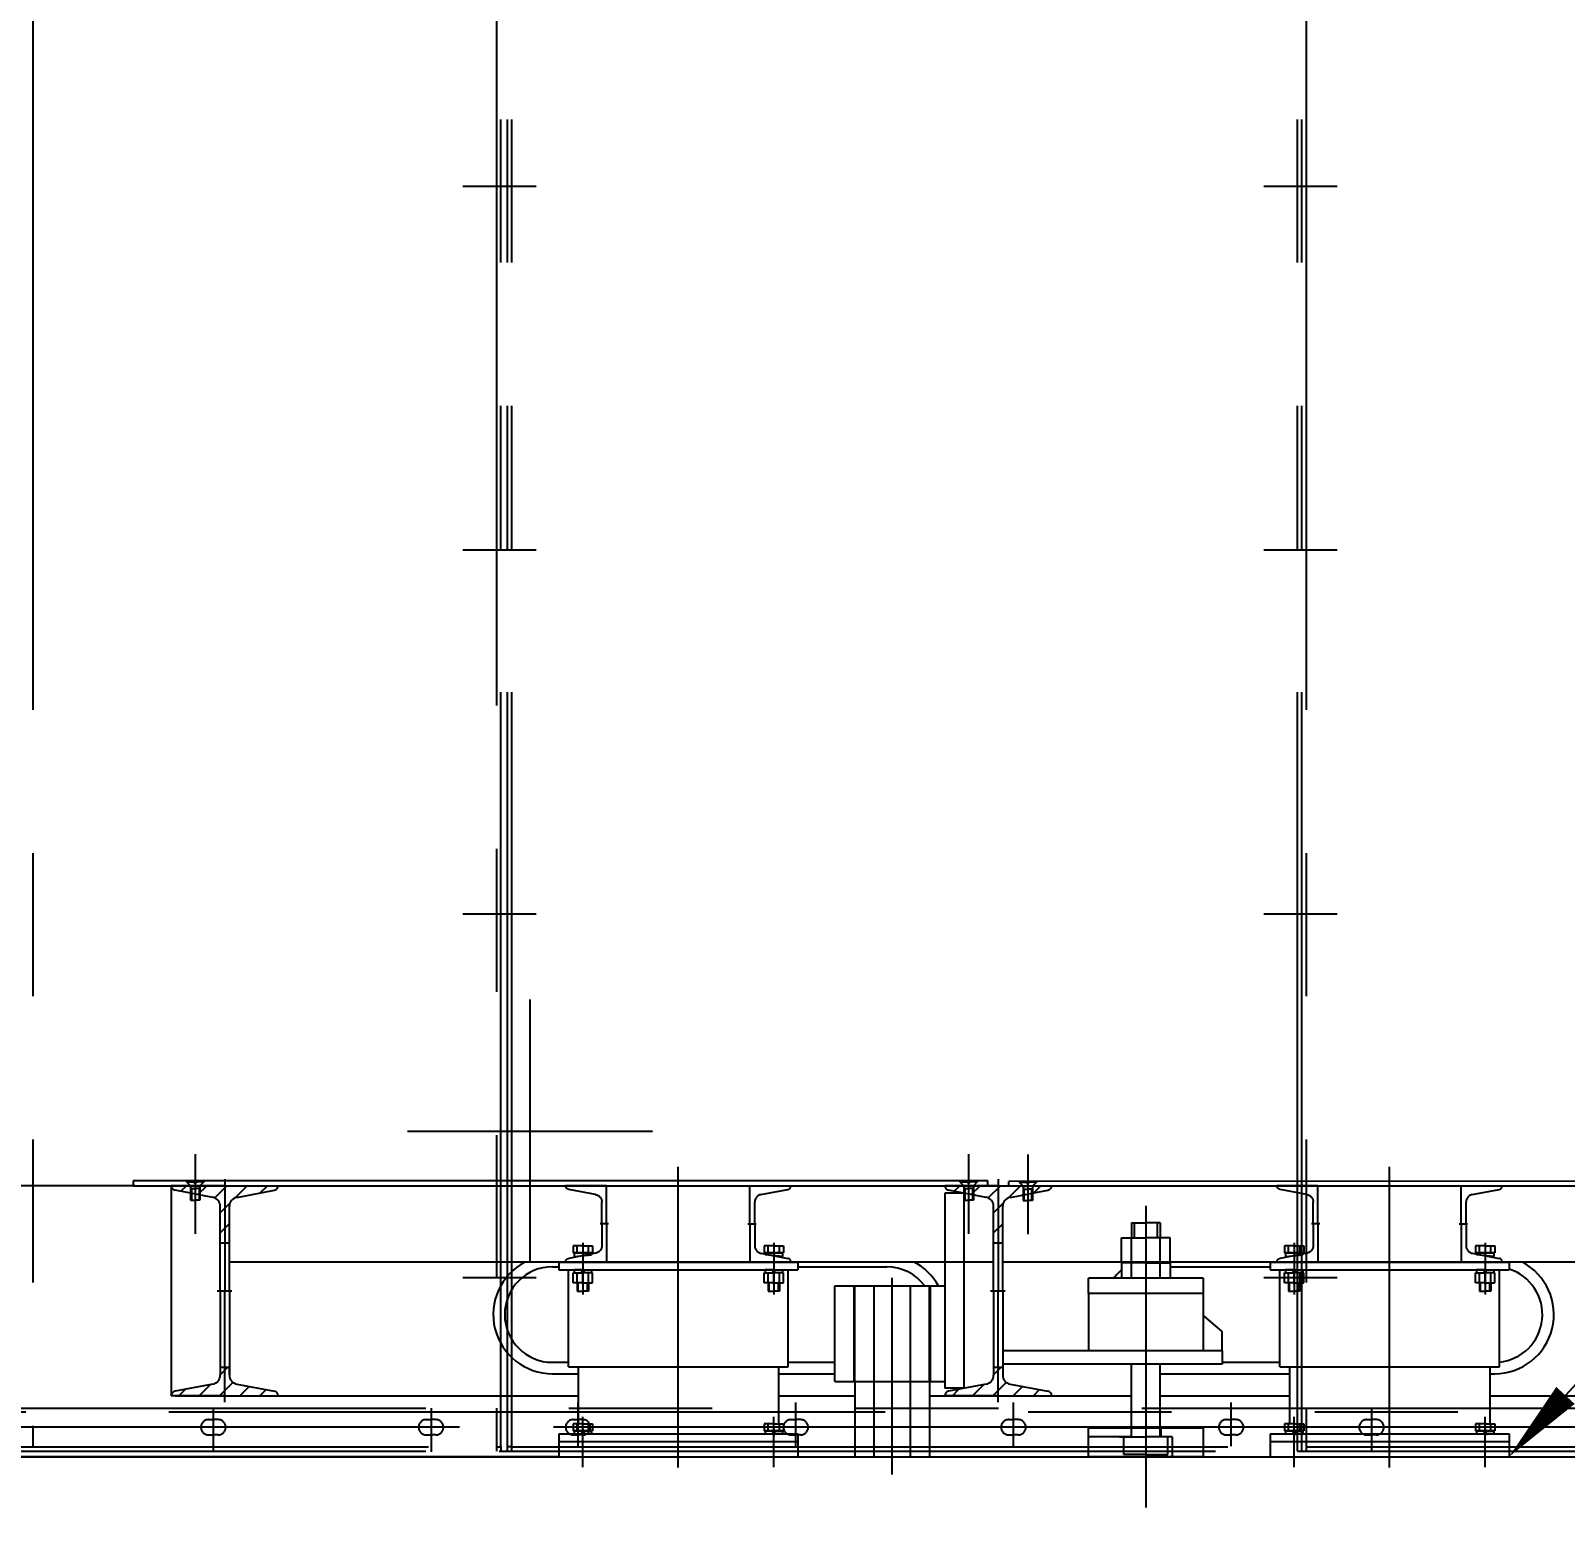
# Model space of a CAD drawing. Header units: millimetres. Extents: x 0 to 25200, y -693 to 17820.
# Drawn here: x 7102 to 8709, y 9437 to 10991 of the extents above; entities that cross this region are included whole.
import ezdxf
from ezdxf.enums import TextEntityAlignment as Align

# ---------------------------------------------------------------- set-up
doc = ezdxf.new("R2010")
doc.units = ezdxf.units.MM
doc.header["$LTSCALE"] = 600
for name, pattern in [('F', [0.75, 0.5, -0.25]), ('G', [2, 1.25, -0.25, 0.25, -0.25]), ('K', [2.5, 1.25, -0.25, 0.25, -0.25, 0.25, -0.25])]:
    doc.linetypes.add(name, pattern=pattern)
for name, color, linetype in [('01', 7, 'Continuous'), ('02', 1, 'Continuous'), ('04', 2, 'F'), ('05', 4, 'G'), ('07', 6, 'K'), ('08', 1, 'Continuous'), ('13', 3, 'Continuous')]:
    doc.layers.add(name, color=color, linetype=linetype)
doc.styles.get("Standard").update_dxf_attribs({"font": 'isocp', "width": 0.707, "bigfont": 'intecad.shx'})
doc.dimstyles.new('INTE', dxfattribs={"dimscale": 60, "dimtxt": 3.5, "dimasz": 3, "dimexe": 3, "dimexo": 0, "dimgap": 1, "dimtad": 1, "dimdsep": 46, "dimtxsty": 'Standard', "dimcen": 0, "dimclrd": 1, "dimclre": 1, "dimclrt": 3, "dimadec": 0, "dimazin": 0, "dimtfac": 1, "dimtmove": 0, "dimatfit": 0, "dimfxl": 1, "dimarcsym": 0})

# ---------------------------------------------------------------- blocks, each defined once
blk = doc.blocks.new('HS223')
at = {"layer": '07', "color": 6, "linetype": 'K'}
for p, q in [((37300.2, 36395), (37300.2, 33373)), ((37785.7, 36399.5), (37785.7, 33413.5)), ((37790.2, 33413.5), (37790.2, 36395)), ((37797.2, 33413.5), (37797.2, 36395)), ((37801.7, 33413.5), (37801.7, 36395)), ((38624.7, 33413.5), (38624.7, 36395)), ((38629.2, 33413.5), (38629.2, 36395)), ((38633.7, 36395), (38633.7, 33413.5)), ((37750.4, 34693.5), (37827.2, 34693.5)), ((38589.4, 34693.5), (38666.2, 34693.5)), ((37750.4, 34312.5), (37827.2, 34312.5)), ((38589.4, 34312.5), (38666.2, 34312.5)), ((37750.4, 33931.5), (37827.2, 33931.5)), ((38589.4, 33931.5), (38666.2, 33931.5)), ((37750.4, 33550.5), (37827.2, 33550.5)), ((38589.4, 33550.5), (38666.2, 33550.5)), ((37871.2, 33373.7), (37871.2, 33419.3)), ((38099.2, 33373.7), (38099.2, 33419.3)), ((38327.2, 33373.7), (38327.2, 33419.3)), ((38555.2, 33373.7), (38555.2, 33419.3)), ((36961.7, 33413.5), (39463.7, 33413.5)), ((42692.7, 33409.5), (36961.7, 33409.5)), ((37484.2, 33401.5), (37489.2, 33401.5)), ((37489.2, 33413.4), (37489.2, 33367.8)), ((37494.2, 33401.5), (37489.2, 33401.5)), ((37712.2, 33401.5), (37717.2, 33401.5)), ((37717.2, 33413.4), (37717.2, 33367.8)), ((37722.2, 33401.5), (37717.2, 33401.5)), ((37785.7, 33413.5), (37785.7, 33368.5)), ((37790.2, 33373), (37790.2, 33413.5)), ((37797.2, 33368.5), (37797.2, 33413.5)), ((37801.7, 33368.5), (37801.7, 33413.5)), ((37866.2, 33401.5), (37871.2, 33401.5)), ((37876.2, 33401.5), (37871.2, 33401.5)), ((38094.2, 33401.5), (38099.2, 33401.5)), ((38104.2, 33401.5), (38099.2, 33401.5)), ((38322.2, 33401.5), (38327.2, 33401.5)), ((38332.2, 33401.5), (38327.2, 33401.5)), ((38550.2, 33401.5), (38555.2, 33401.5)), ((38560.2, 33401.5), (38555.2, 33401.5)), ((38624.7, 33368.5), (38624.7, 33413.5)), ((38629.2, 33368.5), (38629.2, 33413.5)), ((38633.7, 33413.5), (38633.7, 33368.5)), ((38697.2, 33401.5), (38702.2, 33401.5)), ((38702.2, 33413.4), (38702.2, 33367.8)), ((38707.2, 33401.5), (38702.2, 33401.5)), ((37747.1, 33393.5), (37007.3, 33393.5)), ((37484.2, 33385.5), (37489.2, 33385.5)), ((37494.2, 33385.5), (37489.2, 33385.5)), ((37712.2, 33385.5), (37717.2, 33385.5)), ((37722.2, 33385.5), (37717.2, 33385.5)), ((38585.1, 33393.5), (37845.3, 33393.5)), ((37866.2, 33385.5), (37871.2, 33385.5)), ((37876.2, 33385.5), (37871.2, 33385.5)), ((38094.2, 33385.5), (38099.2, 33385.5)), ((38104.2, 33385.5), (38099.2, 33385.5)), ((38322.2, 33385.5), (38327.2, 33385.5)), ((38332.2, 33385.5), (38327.2, 33385.5)), ((38681.2, 33393.5), (38512.6, 33393.5)), ((38550.2, 33385.5), (38555.2, 33385.5)), ((38560.2, 33385.5), (38555.2, 33385.5)), ((39416.1, 33393.5), (38676.3, 33393.5)), ((38697.2, 33385.5), (38702.2, 33385.5)), ((38707.2, 33385.5), (38702.2, 33385.5)), ((36961.7, 33368.5), (37788.7, 33368.5)), ((36964.7, 33373), (37785.7, 33373)), ((37785.7, 33373), (37790.2, 33373)), ((37788.7, 33368.5), (38624.7, 33368.5)), ((37790.2, 33373.3), (37790.2, 33368.5)), ((37801.7, 33373), (37797.2, 33373)), ((37801.7, 33373), (38624.7, 33373)), ((38624.7, 33368.5), (38633.7, 33368.5)), ((38633.7, 33373), (39454.7, 33373)), ((38633.7, 33368.5), (39454.7, 33368.5)), ((36961.7, 33362.5), (37788.7, 33362.5)), ((37788.7, 33362.5), (42692.7, 33362.5))]:
    blk.add_line(p, q, dxfattribs=at)
at = {"layer": '07', "color": 6, "linetype": 'K', "ltscale": 0.8}
for p, q in [((37820.8, 33841.6), (37820.8, 33565.7)), ((37692.5, 33703.6), (37949, 33703.6))]:
    blk.add_line(p, q, dxfattribs=at)
at = {"layer": '07', "color": 6, "linetype": 'K'}
for centre, start, end in [((37484.2, 33393.5), 90, 270), ((37494.2, 33393.5), 270, 90), ((37712.2, 33393.5), 90, 270), ((37722.2, 33393.5), 270, 90), ((37866.2, 33393.5), 90, 270), ((37876.2, 33393.5), 270, 90), ((38094.2, 33393.5), 90, 270), ((38104.2, 33393.5), 270, 90), ((38322.2, 33393.5), 90, 270), ((38332.2, 33393.5), 270, 90), ((38550.2, 33393.5), 90, 270), ((38560.2, 33393.5), 270, 90), ((38697.2, 33393.5), 90, 270), ((38707.2, 33393.5), 270, 90)]:
    blk.add_arc(centre, 8, start, end, dxfattribs=at)
blk = doc.blocks.new('*U912')
at = {"layer": '01'}
for p, q in [((0, 110), (-56, 110)), ((-12.5, 97.8), (-52.1, 105.3)), ((0, 110), (56, 110)), ((12.5, 97.8), (52.1, 105.3)), ((-4.8, 0), (-4.8, 88.5)), ((4.8, 0), (4.8, 88.5)), ((-4.8, 0), (-4.8, -88.5)), ((4.8, 0), (4.8, -88.5)), ((0, -110), (-56, -110)), ((-12.5, -97.8), (-52.1, -105.3)), ((0, -110), (56, -110)), ((12.5, -97.8), (52.1, -105.3))]:
    blk.add_line(p, q, dxfattribs=at)
for centre, radius, start, end in [((-51.2, 110), 4.8, 180, 259.2944), ((-14.3, 88.5), 9.5, 0, 79.2944), ((14.3, 88.5), 9.5, 100.7056, 180), ((51.2, 110), 4.8, 280.7056, 360), ((-14.3, -88.5), 9.5, 280.7056, 0), ((14.3, -88.5), 9.5, 180, 259.2944), ((-51.2, -110), 4.8, 100.7056, 180), ((51.2, -110), 4.8, 0, 79.2944)]:
    blk.add_arc(centre, radius, start, end, dxfattribs=at)
at = {"layer": '05'}
for p, q in [((0, 116.9), (0, 0)), ((-7.9, 0), (7.2, 0)), ((0, -116.9), (0, 0))]:
    blk.add_line(p, q, dxfattribs=at)
blk = doc.blocks.new('*U913')
at = {"layer": '01'}
for p, q in [((0, 110), (-56, 110)), ((-12.5, 97.8), (-52.1, 105.3)), ((0, 110), (56, 110)), ((12.5, 97.8), (52.1, 105.3)), ((-4.8, 0), (-4.8, 88.5)), ((4.8, 0), (4.8, 88.5)), ((-4.8, 0), (-4.8, -88.5)), ((4.8, 0), (4.8, -88.5)), ((0, -110), (-56, -110)), ((-12.5, -97.8), (-52.1, -105.3)), ((0, -110), (56, -110)), ((12.5, -97.8), (52.1, -105.3))]:
    blk.add_line(p, q, dxfattribs=at)
for centre, radius, start, end in [((-51.2, 110), 4.8, 180, 259.2944), ((-14.3, 88.5), 9.5, 0, 79.2944), ((14.3, 88.5), 9.5, 100.7056, 180), ((51.2, 110), 4.8, 280.7056, 360), ((-14.3, -88.5), 9.5, 280.7056, 0), ((14.3, -88.5), 9.5, 180, 259.2944), ((-51.2, -110), 4.8, 100.7056, 180), ((51.2, -110), 4.8, 0, 79.2944)]:
    blk.add_arc(centre, radius, start, end, dxfattribs=at)
at = {"layer": '05'}
for p, q in [((0, 116.9), (0, 0)), ((-7.9, 0), (7.2, 0)), ((0, -116.9), (0, 0))]:
    blk.add_line(p, q, dxfattribs=at)
blk = doc.blocks.new('*U911')
at = {"layer": '01'}
for p, q in [((-9.2, 3.1), (-9.2, 0)), ((0, 3.1), (-9.2, 3.1)), ((-9.2, 0), (0, 0)), ((0, 0), (-1.8, 3.1)), ((0, 3.1), (1.8, 0)), ((0, 3.1), (9.2, 3.1)), ((9.2, 0), (0, 0)), ((9.2, 3.1), (9.2, 0))]:
    blk.add_line(p, q, dxfattribs=at)
at = {"layer": '05'}
blk.add_line((0, 5.2), (0, -2.1), dxfattribs=at)
blk = doc.blocks.new('M')
at = {"layer": '04', "color": 2, "linetype": 'F'}
for p, q in [((5590.6, 9487.6), (5633.6, 9487.6)), ((5590.6, 9447.6), (5590.6, 9487.6)), ((5602.1, 9478.3), (5630.3, 9483.6)), ((5595.6, 9447.6), (5595.6, 9470.4)), ((5590.6, 9447.6), (5590.6, 9407.6)), ((5595.6, 9447.6), (5595.6, 9424.7)), ((5590.6, 9407.6), (5633.6, 9407.6)), ((5602.1, 9416.8), (5630.3, 9411.5))]:
    blk.add_line(p, q, dxfattribs=at)
for centre, radius, start, end in [((5629.6, 9487.6), 4, 280.7056, 0), ((5603.6, 9470.4), 8, 100.7056, 180), ((5603.6, 9424.7), 8, 180, 259.2944), ((5629.6, 9407.6), 4, 0, 79.2944)]:
    blk.add_arc(centre, radius, start, end, dxfattribs=at)
at = {"layer": '05', "color": 4, "linetype": 'G'}
blk.add_line((5588.5, 9447.6), (5597.2, 9447.6), dxfattribs=at)
blk = doc.blocks.new('JKL7')
at = {"layer": '02', "linetype": 'Continuous'}
h = blk.add_hatch(dxfattribs=at)
h.set_pattern_fill('_USER', color=1, scale=15, angle=45, style=0, pattern_type=0)
h.set_pattern_definition([(45, (35882.859, -951.38), (-10.606602, 10.606602), [])])
edge = h.paths.add_edge_path()
edge.add_line((36584.8, 8346.2), (36594.3, 8346.2))
edge.add_line((36594.3, 8346.2), (36594.3, 8337.7))
edge.add_arc((36603.8, 8337.7), 9.5, 180, 259.2944)
edge.add_line((36602, 8328.4), (36641.6, 8320.9))
edge.add_arc((36640.8, 8316.2), 4.8, 0, 79.2944, ccw=False)
edge.add_line((36645.6, 8316.2), (36589.6, 8316.2))
edge.add_line((36589.6, 8316.2), (36533.6, 8316.2))
edge.add_arc((36538.4, 8316.2), 4.8, 100.7056, 180, ccw=False)
edge.add_line((36537.5, 8320.9), (36577.1, 8328.4))
edge.add_arc((36575.3, 8337.7), 9.5, 280.7056, 360)
edge.add_line((36584.8, 8337.7), (36584.8, 8346.2))
edge = h.paths.add_edge_path()
edge.add_line((36584.8, 8476.2), (36594.3, 8476.2))
edge.add_line((36594.3, 8476.2), (36594.3, 8514.7))
edge.add_arc((36603.8, 8514.7), 9.5, 100.7056, 180, ccw=False)
edge.add_line((36602, 8524), (36641.6, 8531.5))
edge.add_arc((36640.8, 8536.2), 4.8, 280.7056, 360)
edge.add_line((36645.6, 8536.2), (36589.6, 8536.2))
edge.add_line((36589.6, 8536.2), (36533.6, 8536.2))
edge.add_arc((36538.4, 8536.2), 4.8, 180, 259.2944)
edge.add_line((36537.5, 8531.5), (36577.1, 8524))
edge.add_arc((36575.3, 8514.7), 9.5, 0, 79.2944, ccw=False)
edge.add_line((36584.8, 8514.7), (36584.8, 8476.2))
h = blk.add_hatch(dxfattribs=at)
h.set_pattern_fill('_USER', color=1, scale=15, angle=45, style=0, pattern_type=0)
h.set_pattern_definition([(45, (36692.859, -951.38), (-10.606602, 10.606602), [])])
edge = h.paths.add_edge_path()
edge.add_line((37394.8, 8346.2), (37404.3, 8346.2))
edge.add_line((37404.3, 8346.2), (37404.3, 8337.7))
edge.add_arc((37413.8, 8337.7), 9.5, 180, 259.2944)
edge.add_line((37412, 8328.4), (37451.6, 8320.9))
edge.add_arc((37450.8, 8316.2), 4.8, 0, 79.2944, ccw=False)
edge.add_line((37455.6, 8316.2), (37399.6, 8316.2))
edge.add_line((37399.6, 8316.2), (37343.6, 8316.2))
edge.add_arc((37348.4, 8316.2), 4.8, 100.7056, 180, ccw=False)
edge.add_line((37347.5, 8320.9), (37387.1, 8328.4))
edge.add_arc((37385.3, 8337.7), 9.5, 280.7056, 360)
edge.add_line((37394.8, 8337.7), (37394.8, 8346.2))
edge = h.paths.add_edge_path()
edge.add_line((37394.8, 8476.2), (37404.3, 8476.2))
edge.add_line((37404.3, 8476.2), (37404.3, 8514.7))
edge.add_arc((37413.8, 8514.7), 9.5, 100.7056, 180, ccw=False)
edge.add_line((37412, 8524), (37451.6, 8531.5))
edge.add_arc((37450.8, 8536.2), 4.8, 280.7056, 360)
edge.add_line((37455.6, 8536.2), (37399.6, 8536.2))
edge.add_line((37399.6, 8536.2), (37343.6, 8536.2))
edge.add_arc((37348.4, 8536.2), 4.8, 180, 259.2944)
edge.add_line((37347.5, 8531.5), (37387.1, 8524))
edge.add_arc((37385.3, 8514.7), 9.5, 0, 79.2944, ccw=False)
edge.add_line((37394.8, 8514.7), (37394.8, 8476.2))
for p, q in [((36949.6, 8346.5), (36949.6, 8448.2)), ((37179.6, 8346.5), (37179.6, 8448.2)), ((37694.6, 8346.5), (37694.6, 8448.2)), ((37924.6, 8346.5), (37924.6, 8448.2))]:
    blk.add_line(p, q)
at = {"layer": '01'}
for p, q in [((37388.6, 8541.2), (36493.6, 8541.2)), ((36493.6, 8541.2), (36493.6, 8536.2)), ((36493.6, 8536.2), (37373.6, 8536.2)), ((36533.6, 8536.2), (36533.6, 8316.2)), ((37348.6, 8536.2), (38873.6, 8536.2)), ((37388.6, 8536.2), (37388.6, 8541.2)), ((38138.6, 8541), (37410.6, 8540.7)), ((37410.6, 8536.2), (37410.6, 8540.7)), ((36584.8, 8476.2), (36594.3, 8476.2)), ((37394.8, 8476.2), (37404.3, 8476.2)), ((37394.8, 8456.2), (36594.3, 8456.2)), ((37343.6, 8456.2), (37343.6, 8324)), ((37363.6, 8456.2), (37363.6, 8324)), ((38144.8, 8456.2), (37404.3, 8456.2)), ((37539.3, 8439.2), (37539.3, 8455.3)), ((37569.3, 8439.2), (37569.3, 8455.3)), ((36932.8, 8451.2), (36939.6, 8451.2)), ((36954.5, 8445.1), (36964.6, 8445.1)), ((36954.5, 8434.3), (36954.5, 8445.1)), ((36964.6, 8448.2), (36955.4, 8448.2)), ((36955.4, 8448.2), (36955.4, 8445.1)), ((36955.4, 8445.1), (36964.6, 8445.1)), ((36958.6, 8434.3), (36958.6, 8445.1)), ((36964.6, 8445.1), (36962.8, 8448.2)), ((36964.6, 8448.2), (36973.8, 8448.2)), ((36964.6, 8448.2), (36966.3, 8445.1)), ((36973.8, 8445.1), (36964.6, 8445.1)), ((36974.6, 8445.1), (36964.6, 8445.1)), ((36970.6, 8434.3), (36970.6, 8445.1)), ((36973.8, 8448.2), (36973.8, 8445.1)), ((36974.6, 8434.3), (36974.6, 8445.1)), ((37154.5, 8445.1), (37164.6, 8445.1)), ((37154.5, 8434.3), (37154.5, 8445.1)), ((37155.4, 8448.2), (37155.4, 8445.1)), ((37164.6, 8448.2), (37155.4, 8448.2)), ((37155.4, 8445.1), (37164.6, 8445.1)), ((37158.6, 8434.3), (37158.6, 8445.1)), ((37164.6, 8448.2), (37162.8, 8445.1)), ((37164.6, 8445.1), (37166.3, 8448.2)), ((37164.6, 8448.2), (37173.8, 8448.2)), ((37174.6, 8445.1), (37164.6, 8445.1)), ((37173.8, 8445.1), (37164.6, 8445.1)), ((37170.6, 8434.3), (37170.6, 8445.1)), ((37173.8, 8448.2), (37173.8, 8445.1)), ((37174.6, 8434.3), (37174.6, 8445.1)), ((37189.6, 8451.2), (37282.8, 8451.2)), ((37579.7, 8451.2), (37684.6, 8451.2)), ((37699.5, 8445.1), (37709.6, 8445.1)), ((37699.5, 8434.3), (37699.5, 8445.1)), ((37709.6, 8448.2), (37700.4, 8448.2)), ((37700.4, 8448.2), (37700.4, 8445.1)), ((37700.4, 8445.1), (37709.6, 8445.1)), ((37703.6, 8434.3), (37703.6, 8445.1)), ((37709.6, 8445.1), (37707.8, 8448.2)), ((37709.6, 8448.2), (37718.8, 8448.2)), ((37709.6, 8448.2), (37711.3, 8445.1)), ((37718.8, 8445.1), (37709.6, 8445.1)), ((37719.6, 8445.1), (37709.6, 8445.1)), ((37715.6, 8434.3), (37715.6, 8445.1)), ((37718.8, 8448.2), (37718.8, 8445.1)), ((37719.6, 8434.3), (37719.6, 8445.1)), ((37899.5, 8445.1), (37909.6, 8445.1)), ((37899.5, 8434.3), (37899.5, 8445.1)), ((37900.4, 8448.2), (37900.4, 8445.1)), ((37909.6, 8448.2), (37900.4, 8448.2)), ((37900.4, 8445.1), (37909.6, 8445.1)), ((37903.6, 8434.3), (37903.6, 8445.1)), ((37909.6, 8448.2), (37907.8, 8445.1)), ((37909.6, 8445.1), (37911.3, 8448.2)), ((37909.6, 8448.2), (37918.8, 8448.2)), ((37919.6, 8445.1), (37909.6, 8445.1)), ((37918.8, 8445.1), (37909.6, 8445.1)), ((37915.6, 8434.3), (37915.6, 8445.1)), ((37918.8, 8448.2), (37918.8, 8445.1)), ((37919.6, 8434.3), (37919.6, 8445.1)), ((36964.6, 8434.3), (36954.5, 8434.3)), ((36958.6, 8434.3), (36958.6, 8425.8)), ((36958.6, 8425.8), (36964.6, 8425.8)), ((36964.6, 8434.3), (36974.6, 8434.3)), ((36970.6, 8425.8), (36964.6, 8425.8)), ((36970.6, 8434.3), (36970.6, 8425.8)), ((37164.6, 8434.3), (37154.5, 8434.3)), ((37158.6, 8434.3), (37158.6, 8425.8)), ((37158.6, 8425.8), (37164.6, 8425.8)), ((37164.6, 8434.3), (37174.6, 8434.3)), ((37170.6, 8425.8), (37164.6, 8425.8)), ((37170.6, 8434.3), (37170.6, 8425.8)), ((37228.6, 8331.2), (37228.6, 8431.2)), ((37709.6, 8434.3), (37699.5, 8434.3)), ((37703.6, 8434.3), (37703.6, 8425.8)), ((37703.6, 8425.8), (37709.6, 8425.8)), ((37709.6, 8434.3), (37719.6, 8434.3)), ((37715.6, 8425.8), (37709.6, 8425.8)), ((37715.6, 8434.3), (37715.6, 8425.8)), ((37909.6, 8434.3), (37899.5, 8434.3)), ((37903.6, 8434.3), (37903.6, 8425.8)), ((37903.6, 8425.8), (37909.6, 8425.8)), ((37909.6, 8434.3), (37919.6, 8434.3)), ((37915.6, 8425.8), (37909.6, 8425.8)), ((37915.6, 8434.3), (37915.6, 8425.8)), ((37614.3, 8400.3), (37634.3, 8383.2)), ((37634.3, 8363.2), (37634.3, 8383.2)), ((36584.8, 8346.2), (36584.8, 8337.7)), ((36584.8, 8346.2), (36594.3, 8346.2)), ((36594.3, 8346.2), (36594.3, 8337.7)), ((36932.8, 8351.2), (36949.6, 8351.2)), ((37179.6, 8351.2), (37228.6, 8351.2)), ((37394.8, 8346.2), (37394.8, 8337.7)), ((37394.8, 8346.2), (37404.3, 8346.2)), ((37404.3, 8346.2), (37404.3, 8337.7)), ((37539.3, 8282.2), (37539.3, 8349.2)), ((37569.3, 8282.2), (37569.3, 8349.2)), ((37634.3, 8351.2), (37694.6, 8351.2)), ((36932.8, 8339.2), (36959.6, 8339.2)), ((37169.6, 8339.2), (37228.6, 8339.2)), ((37249.6, 8331.2), (37249.6, 8252.2)), ((37327.6, 8331.2), (37327.6, 8252.2)), ((37569.6, 8339.2), (37704.6, 8339.2)), ((37914.6, 8339.2), (37919.6, 8339.2)), ((37363.6, 8324), (37343.6, 8324)), ((36964.6, 8286.8), (36954.5, 8286.8)), ((36954.5, 8286.8), (36954.5, 8279.3)), ((36954.5, 8279.3), (36964.6, 8279.3)), ((36958.6, 8279.3), (36958.6, 8286.8)), ((36964.6, 8286.8), (36974.6, 8286.8)), ((36974.6, 8279.3), (36964.6, 8279.3)), ((36970.6, 8279.3), (36970.6, 8286.8)), ((36974.6, 8286.8), (36974.6, 8279.3)), ((37154.5, 8286.8), (37154.5, 8279.3)), ((37164.6, 8286.8), (37154.5, 8286.8)), ((37154.5, 8279.3), (37164.6, 8279.3)), ((37158.6, 8279.3), (37158.6, 8286.8)), ((37164.6, 8286.8), (37174.6, 8286.8)), ((37174.6, 8279.3), (37164.6, 8279.3)), ((37170.6, 8279.3), (37170.6, 8286.8)), ((37174.6, 8286.8), (37174.6, 8279.3)), ((37494.3, 8252.2), (37494.3, 8282.2)), ((37614.3, 8282.2), (37614.3, 8252.2)), ((37709.6, 8286.8), (37699.5, 8286.8)), ((37699.5, 8286.8), (37699.5, 8279.3)), ((37699.5, 8279.3), (37709.6, 8279.3)), ((37703.6, 8279.3), (37703.6, 8286.8)), ((37709.6, 8286.8), (37719.6, 8286.8)), ((37719.6, 8279.3), (37709.6, 8279.3)), ((37715.6, 8279.3), (37715.6, 8286.8)), ((37719.6, 8286.8), (37719.6, 8279.3)), ((37899.5, 8286.8), (37899.5, 8279.3)), ((37909.6, 8286.8), (37899.5, 8286.8)), ((37899.5, 8279.3), (37909.6, 8279.3)), ((37903.6, 8279.3), (37903.6, 8286.8)), ((37909.6, 8286.8), (37919.6, 8286.8)), ((37919.6, 8279.3), (37909.6, 8279.3)), ((37915.6, 8279.3), (37915.6, 8286.8)), ((37919.6, 8286.8), (37919.6, 8279.3)), ((37249.6, 8252.2), (37327.6, 8252.2))]:
    blk.add_line(p, q, dxfattribs=at)
at = {"layer": '01', "color": 7, "linetype": 'Continuous'}
for p, q in [((36522.1, 8536.2), (41395.6, 8536.2)), ((36939.6, 8456.2), (37189.6, 8456.2)), ((36939.6, 8456.2), (36939.6, 8448.2)), ((36939.6, 8456.2), (36939.6, 8448.2)), ((37189.6, 8456.2), (37189.6, 8448.2)), ((37189.6, 8456.2), (37189.6, 8448.2)), ((37528.9, 8455.3), (37528.9, 8439.2)), ((37554.3, 8455.3), (37528.9, 8455.3)), ((37554.3, 8455.3), (37579.7, 8455.3)), ((37579.7, 8455.3), (37579.7, 8439.2)), ((37684.6, 8456.2), (37934.6, 8456.2)), ((37684.6, 8456.2), (37684.6, 8448.2)), ((37684.6, 8456.2), (37684.6, 8448.2)), ((37934.6, 8456.2), (37934.6, 8448.2)), ((37934.6, 8456.2), (37934.6, 8448.2)), ((36939.6, 8448.2), (37189.6, 8448.2)), ((37614.3, 8439.2), (37494.3, 8439.2)), ((37494.3, 8423.2), (37494.3, 8439.2)), ((37579.7, 8439.2), (37528.9, 8439.2)), ((37614.3, 8439.2), (37614.3, 8423.2)), ((37684.6, 8448.2), (37934.6, 8448.2)), ((37228.6, 8431.2), (37343.6, 8431.2)), ((37614.3, 8423.2), (37494.3, 8423.2)), ((37494.3, 8423.2), (37494.3, 8363.2)), ((37614.3, 8423.2), (37614.3, 8363.2)), ((37512.4, 8363.2), (37404.3, 8363.2)), ((37634.3, 8363.2), (37512.4, 8363.2)), ((37634.3, 8363.2), (37634.3, 8349.2)), ((36949.6, 8346.5), (37179.6, 8346.5)), ((36959.6, 8346.5), (36959.6, 8286.8)), ((37169.6, 8346.5), (37169.6, 8286.8)), ((37634.3, 8349.2), (37404.3, 8349.2)), ((37694.6, 8346.5), (37924.6, 8346.5)), ((37704.6, 8346.5), (37704.6, 8286.8)), ((37914.6, 8346.5), (37914.6, 8286.8)), ((37228.6, 8331.2), (37343.6, 8331.2)), ((36537.6, 8316.2), (36959.6, 8316.2)), ((37169.6, 8316.2), (37249.6, 8316.2)), ((37327.6, 8316.2), (37539.3, 8316.2)), ((37569.3, 8316.2), (37704.6, 8316.2)), ((37914.6, 8316.2), (38434.6, 8316.2)), ((37614.3, 8282.2), (37494.3, 8282.2)), ((36939.6, 8276.2), (37189.6, 8276.2)), ((36939.6, 8276.2), (36939.6, 8268.2)), ((36939.6, 8268.2), (37189.6, 8268.2)), ((36939.6, 8268.2), (36939.6, 8252.2)), ((37189.6, 8276.2), (37189.6, 8268.2)), ((37189.6, 8268.2), (37189.6, 8252.2)), ((37684.6, 8276.2), (37934.6, 8276.2)), ((37684.6, 8276.2), (37684.6, 8268.2)), ((37684.6, 8268.2), (37934.6, 8268.2)), ((37684.6, 8268.2), (37684.6, 8252.2)), ((37934.6, 8276.2), (37934.6, 8268.2)), ((37934.6, 8268.2), (37934.6, 8252.2)), ((36939.6, 8252.2), (37189.6, 8252.2)), ((37614.3, 8252.2), (37494.3, 8252.2)), ((37684.6, 8252.2), (37934.6, 8252.2))]:
    blk.add_line(p, q, dxfattribs=at)
at = {"layer": '01'}
for centre, radius, start, end in [((36932.8, 8401.2), 62, 117.4893, 270), ((37282.8, 8401.2), 62, 28.9385, 62.5107), ((37919.6, 8401.2), 62, 270, 62.5107), ((36932.8, 8401.2), 50, 90, 270), ((37282.8, 8401.2), 50, 36.8699, 90), ((37569.6, 8401.2), 62, 130.9999, 142.2003), ((37919.6, 8401.2), 50, 275.7392, 72.5424), ((37569.6, 8401.2), 62, 269.7684, 270)]:
    blk.add_arc(centre, radius, start, end, dxfattribs=at)
at = {"layer": '02'}
for p, q in [((36959.8, 8425.8), (36959.8, 8434.3)), ((36969.4, 8425.8), (36969.4, 8434.3)), ((37159.8, 8425.8), (37159.8, 8434.3)), ((37169.4, 8425.8), (37169.4, 8434.3)), ((37704.8, 8425.8), (37704.8, 8434.3)), ((37714.4, 8425.8), (37714.4, 8434.3)), ((37904.8, 8425.8), (37904.8, 8434.3)), ((37914.4, 8425.8), (37914.4, 8434.3))]:
    blk.add_line(p, q, dxfattribs=at)
at = {"layer": '04', "color": 2, "linetype": 'F'}
for p, q in [((36557.3, 8541.2), (36549.4, 8541.2)), ((36549.4, 8541.2), (36549.4, 8540.3)), ((36549.4, 8540.3), (36557.3, 8540.3)), ((36549.4, 8540.3), (36553.6, 8536.2)), ((36553.6, 8536.2), (36553.6, 8521.2)), ((36553.6, 8536.2), (36558.6, 8536.2)), ((36557.3, 8541.2), (36557.3, 8539.2)), ((36557.3, 8539.2), (36558.6, 8539.2)), ((36559.8, 8539.2), (36558.6, 8539.2)), ((36563.6, 8536.2), (36558.6, 8536.2)), ((36559.8, 8541.2), (36559.8, 8539.2)), ((36559.8, 8541.2), (36567.7, 8541.2)), ((36567.7, 8540.3), (36559.8, 8540.3)), ((36567.7, 8540.3), (36563.6, 8536.2)), ((36563.6, 8536.2), (36563.6, 8521.2)), ((36567.7, 8541.2), (36567.7, 8540.3)), ((37367.3, 8541.2), (37359.4, 8541.2)), ((37359.4, 8541.2), (37359.4, 8540.3)), ((37359.4, 8540.3), (37367.3, 8540.3)), ((37359.4, 8540.3), (37363.6, 8536.2)), ((37363.6, 8536.2), (37363.6, 8521.2)), ((37363.6, 8536.2), (37368.6, 8536.2)), ((37367.3, 8541.2), (37367.3, 8539.2)), ((37367.3, 8539.2), (37368.6, 8539.2)), ((37369.8, 8539.2), (37368.6, 8539.2)), ((37373.6, 8536.2), (37368.6, 8536.2)), ((37369.8, 8541.2), (37369.8, 8539.2)), ((37369.8, 8541.2), (37377.7, 8541.2)), ((37377.7, 8540.3), (37369.8, 8540.3)), ((37377.7, 8540.3), (37373.6, 8536.2)), ((37373.6, 8536.2), (37373.6, 8521.2)), ((37377.7, 8541.2), (37377.7, 8540.3)), ((37429.3, 8540.7), (37421.4, 8540.7)), ((37421.4, 8540.7), (37421.4, 8539.9)), ((37421.4, 8539.9), (37429.3, 8539.9)), ((37421.4, 8539.9), (37425.6, 8535.7)), ((37425.6, 8535.7), (37425.6, 8520.7)), ((37425.6, 8535.7), (37430.6, 8535.7)), ((37429.3, 8540.7), (37429.3, 8538.7)), ((37429.3, 8538.7), (37430.6, 8538.7)), ((37431.8, 8538.7), (37430.6, 8538.7)), ((37435.6, 8535.7), (37430.6, 8535.7)), ((37431.8, 8540.7), (37431.8, 8538.7)), ((37431.8, 8540.7), (37439.7, 8540.7)), ((37439.7, 8539.9), (37431.8, 8539.9)), ((37439.7, 8539.9), (37435.6, 8535.7)), ((37435.6, 8535.7), (37435.6, 8520.7)), ((37439.7, 8540.7), (37439.7, 8539.9)), ((36553.6, 8533.2), (36558.6, 8533.2)), ((36553.6, 8521.2), (36558.6, 8521.2)), ((36554.6, 8533.2), (36554.6, 8521.2)), ((36563.6, 8533.2), (36558.6, 8533.2)), ((36563.6, 8521.2), (36558.6, 8521.2)), ((36562.6, 8533.2), (36562.6, 8521.2)), ((37343.6, 8528.4), (37343.6, 8456.2)), ((37363.6, 8528.4), (37343.6, 8528.4)), ((37363.6, 8533.2), (37368.6, 8533.2)), ((37363.6, 8528.4), (37363.6, 8456.2)), ((37363.6, 8521.2), (37368.6, 8521.2)), ((37364.6, 8533.2), (37364.6, 8521.2)), ((37373.6, 8533.2), (37368.6, 8533.2)), ((37373.6, 8521.2), (37368.6, 8521.2)), ((37372.6, 8533.2), (37372.6, 8521.2)), ((37425.6, 8532.7), (37430.6, 8532.7)), ((37425.6, 8520.7), (37430.6, 8520.7)), ((37426.6, 8532.7), (37426.6, 8520.7)), ((37435.6, 8532.7), (37430.6, 8532.7)), ((37435.6, 8520.7), (37430.6, 8520.7)), ((37434.6, 8532.7), (37434.6, 8520.7)), ((37539.3, 8497.2), (37554.3, 8497.2)), ((37539.3, 8497.2), (37539.3, 8481.7)), ((37542.3, 8481.7), (37542.3, 8497.2)), ((37569.3, 8497.2), (37554.3, 8497.2)), ((37566.3, 8481.7), (37566.3, 8497.2)), ((37569.3, 8497.2), (37569.3, 8481.7)), ((36964.6, 8473.3), (36954.5, 8473.3)), ((36954.5, 8473.3), (36954.5, 8465.8)), ((36958.6, 8465.8), (36958.6, 8473.3)), ((36964.6, 8473.3), (36974.6, 8473.3)), ((36970.6, 8465.8), (36970.6, 8473.3)), ((36974.6, 8473.3), (36974.6, 8465.8)), ((37164.6, 8473.3), (37154.5, 8473.3)), ((37154.5, 8473.3), (37154.5, 8465.8)), ((37158.6, 8465.8), (37158.6, 8473.3)), ((37164.6, 8473.3), (37174.6, 8473.3)), ((37170.6, 8465.8), (37170.6, 8473.3)), ((37174.6, 8473.3), (37174.6, 8465.8)), ((37528.9, 8455.3), (37528.9, 8481.7)), ((37528.9, 8481.7), (37554.3, 8481.7)), ((37539.3, 8455.3), (37539.3, 8481.7)), ((37579.7, 8481.7), (37554.3, 8481.7)), ((37569.3, 8455.3), (37569.3, 8481.7)), ((37579.7, 8455.3), (37579.7, 8481.7)), ((37709.6, 8473.3), (37699.5, 8473.3)), ((37699.5, 8473.3), (37699.5, 8465.8)), ((37703.6, 8465.8), (37703.6, 8473.3)), ((37709.6, 8473.3), (37719.6, 8473.3)), ((37715.6, 8465.8), (37715.6, 8473.3)), ((37719.6, 8473.3), (37719.6, 8465.8)), ((37909.6, 8473.3), (37899.5, 8473.3)), ((37899.5, 8473.3), (37899.5, 8465.8)), ((37903.6, 8465.8), (37903.6, 8473.3)), ((37909.6, 8473.3), (37919.6, 8473.3)), ((37915.6, 8465.8), (37915.6, 8473.3)), ((37919.6, 8473.3), (37919.6, 8465.8)), ((36954.5, 8465.8), (36964.6, 8465.8)), ((36964.6, 8465.8), (36955.6, 8465.8)), ((36955.6, 8465.8), (36955.6, 8462)), ((36955.6, 8462), (36973.6, 8463.8)), ((36974.6, 8465.8), (36964.6, 8465.8)), ((36964.6, 8465.8), (36973.6, 8465.8)), ((36973.6, 8465.8), (36973.6, 8463.8)), ((37154.5, 8465.8), (37164.6, 8465.8)), ((37164.6, 8465.8), (37155.6, 8465.8)), ((37155.6, 8465.8), (37155.6, 8463.8)), ((37173.6, 8462), (37155.6, 8463.8)), ((37164.6, 8465.8), (37173.6, 8465.8)), ((37174.6, 8465.8), (37164.6, 8465.8)), ((37173.6, 8465.8), (37173.6, 8462)), ((37699.5, 8465.8), (37709.6, 8465.8)), ((37709.6, 8465.8), (37700.6, 8465.8)), ((37700.6, 8465.8), (37700.6, 8462)), ((37700.6, 8462), (37718.6, 8463.8)), ((37719.6, 8465.8), (37709.6, 8465.8)), ((37709.6, 8465.8), (37718.6, 8465.8)), ((37718.6, 8465.8), (37718.6, 8463.8)), ((37899.5, 8465.8), (37909.6, 8465.8)), ((37909.6, 8465.8), (37900.6, 8465.8)), ((37900.6, 8465.8), (37900.6, 8463.8)), ((37918.6, 8462), (37900.6, 8463.8)), ((37909.6, 8465.8), (37918.6, 8465.8)), ((37919.6, 8465.8), (37909.6, 8465.8)), ((37918.6, 8465.8), (37918.6, 8462)), ((37248.6, 8331.2), (37248.6, 8431.2)), ((37249.6, 8331.2), (37249.6, 8431.2)), ((37269.6, 8252.2), (37269.6, 8431.2)), ((37307.6, 8252.2), (37307.6, 8431.2)), ((37327.6, 8331.2), (37327.6, 8431.2)), ((37328.6, 8331.2), (37328.6, 8431.2)), ((37539.3, 8273.2), (37539.3, 8282.2)), ((37569.3, 8273.2), (37569.3, 8282.2)), ((37570.3, 8273.2), (37570.3, 8282.2)), ((37539.3, 8273.2), (37494.3, 8273.2)), ((37526.8, 8273.2), (37539.3, 8273.2)), ((37531.3, 8254.5), (37531.3, 8273.2)), ((37531.3, 8273.2), (37554.3, 8273.2)), ((37577.3, 8273.2), (37554.3, 8273.2)), ((37554.3, 8270.9), (37554.3, 8252.2)), ((37581.8, 8273.2), (37569.3, 8273.2)), ((37577.3, 8254.5), (37577.3, 8273.2)), ((37581.8, 8273.2), (37581.8, 8252.2)), ((37554.3, 8254.5), (37531.3, 8254.5)), ((37554.3, 8254.5), (37577.3, 8254.5))]:
    blk.add_line(p, q, dxfattribs=at)
at = {"layer": '05'}
for p, q in [((36558.6, 8569.4), (36558.6, 8485.7)), ((37368.6, 8569.4), (37368.6, 8485.7)), ((37430.6, 8568.9), (37430.6, 8485.3)), ((37064.6, 8241), (37064.6, 8556.1)), ((37809.6, 8241), (37809.6, 8556.1)), ((37554.3, 8515.2), (37554.3, 8240.4)), ((36964.6, 8476.4), (36964.6, 8422.3)), ((37164.6, 8476.4), (37164.6, 8422.3)), ((37709.6, 8476.4), (37709.6, 8422.3)), ((37909.6, 8476.4), (37909.6, 8422.3)), ((36964.6, 8450.3), (36964.6, 8443)), ((36964.6, 8433.2), (36964.6, 8446.1)), ((37164.6, 8450.3), (37164.6, 8443)), ((37164.6, 8433.2), (37164.6, 8446.1)), ((37288.6, 8233.8), (37288.6, 8439.8)), ((37709.6, 8450.3), (37709.6, 8443)), ((37709.6, 8433.2), (37709.6, 8446.1)), ((37909.6, 8450.3), (37909.6, 8443)), ((37909.6, 8433.2), (37909.6, 8446.1)), ((36964.6, 8241.2), (36964.6, 8294.1)), ((37164.6, 8241.2), (37164.6, 8294.1)), ((37709.6, 8241.2), (37709.6, 8294.1)), ((37909.6, 8241.2), (37909.6, 8294.1)), ((37554.3, 8273.7), (37554.3, 8199.1))]:
    blk.add_line(p, q, dxfattribs=at)
at = {"layer": '07'}
blk.add_line((36371.3, 8252.2), (41456.1, 8252.2), dxfattribs=at)
at = {"layer": '01'}
for name, p in [('*U912', (36589.6, 8426.2)), ('M', (31549, -951.4)), ('*U913', (37399.6, 8426.2)), ('M', (32294, -951.4))]:
    blk.add_blockref(name, p, dxfattribs=at)
at = {"layer": '01', "xscale": -1}
for p in [(42580.1, -951.4), (43325.1, -951.4)]:
    blk.add_blockref('M', p, dxfattribs=at)
at = {"layer": '08'}
for p in [(36964.6, 8276.2), (37709.6, 8276.2)]:
    blk.add_blockref('*U911', p, dxfattribs=at)
at = {"layer": '08', "xscale": -1}
for p in [(37164.6, 8276.2), (37909.6, 8276.2)]:
    blk.add_blockref('*U911', p, dxfattribs=at)
blk = doc.blocks.new('*D934')
at = {"layer": '08', "color": 1, "lineweight": -2, "ltscale": 1.2}
for p, q in [((6616, 9961.1), (6616, 10141.1)), ((7211, 9781.1), (6436, 9781.1)), ((6616, 9781.1), (6616, 9497.1)), ((7654.9, 9497.1), (6436, 9497.1)), ((6616, 9317.1), (6616, 8731.2))]:
    blk.add_line(p, q, dxfattribs=at)
at = {"layer": '08', "color": 1, "ltscale": 1.2}
for points in [[(6586, 9961.1), (6646, 9961.1), (6616, 9781.1)], [(6586, 9317.1), (6646, 9317.1), (6616, 9497.1)]]:
    blk.add_solid(points, dxfattribs=at)
at = {"layer": 'Defpoints', "color": 0, "ltscale": 1.2}
for p in [(6616, 9781.1), (7211, 9781.1), (7654.9, 9497.1)]:
    blk.add_point(p, dxfattribs=at)
at = {"layer": '08', "color": 3, "ltscale": 1.2, "insert": (6451, 8934.1), "char_height": 210, "attachment_point": 5, "rotation": 90}
blk.add_mtext('284', dxfattribs=at)
blk = doc.blocks.new('*D935')
at = {"layer": '08', "color": 1, "lineweight": -2, "ltscale": 1.2}
for p, q in [((7262.4, 11981.1), (6741, 11981.1)), ((6921, 9961.1), (6921, 11801.1)), ((7175.8, 9781.1), (6741, 9781.1))]:
    blk.add_line(p, q, dxfattribs=at)
at = {"layer": '08', "color": 1, "ltscale": 1.2}
for points in [[(6891, 11801.1), (6951, 11801.1), (6921, 11981.1)], [(6891, 9961.1), (6951, 9961.1), (6921, 9781.1)]]:
    blk.add_solid(points, dxfattribs=at)
at = {"layer": 'Defpoints', "color": 0, "ltscale": 1.2}
for p in [(6921, 11981.1), (7262.4, 11981.1), (7175.8, 9781.1)]:
    blk.add_point(p, dxfattribs=at)
at = {"layer": '08', "color": 3, "ltscale": 1.2, "insert": (6756, 10881.1), "char_height": 210, "attachment_point": 5, "rotation": 90}
blk.add_mtext('2200', dxfattribs=at)
blk = doc.blocks.new('*U930')
at = {"layer": '01'}
blk.add_lwpolyline([(507.9, -341.5), (657.9, -491.5), (507.9, -491.5)], close=True, dxfattribs=at)
blk.add_circle((267.9, -491.5), 77.6, dxfattribs=at)
at = {"layer": '02'}
for points in [[(59.2, 64.3), (118.3, 128.5), (267.9, -491.5), (792.9, -491.5)], [(899, -385.4), (792.9, -491.5), (899, -597.6)]]:
    blk.add_lwpolyline(points, dxfattribs=at)
blk.add_lwpolyline([(0, 0, 0, 26.2, 0), (59.2, 64.3, 26.2, 26.2, 0)], format="xyseb", dxfattribs=at)
at = {"layer": '04'}
blk.add_line((267.9, -523), (792.9, -523), dxfattribs=at)
at = {"layer": '13', "width": 0.707}
blk.add_text('10', height=105, dxfattribs=at).set_placement((327.9, -457))
at = {"layer": '13', "width": 1.010989}
blk.add_text('N', height=105, dxfattribs=at).set_placement((867.9, -544), (936.9, -544), align=Align.FIT)

msp = doc.modelspace()

# ---------------------------------------------------------------- block references
at = {"layer": '01', "ltscale": 1.2}
msp.add_blockref('*U930', (8649.904, 9497.059), dxfattribs=at)
at = {"layer": '04', "ltscale": 1.2}
msp.add_blockref('HS223', (-30196.262, -23865.486), dxfattribs=at)
at = {"layer": '07', "ltscale": 1.2}
msp.add_blockref('JKL7', (-29284.652, 1244.865), dxfattribs=at)

# ---------------------------------------------------------------- dimensions: what is measured, and where the dimension line sits
at = {"layer": '08', "ltscale": 1.2}
dim = msp.add_linear_dim(base=(6921.046, 11981.059), p1=(7175.812, 9781.059), p2=(7262.404, 11981.059), angle=90, dimstyle='INTE', dxfattribs=at)
dim.commit()
dim.dimension.update_dxf_attribs({"geometry": '*D935', "text_midpoint": (6756.025, 10881.059)})
dim = msp.add_linear_dim(base=(6616.021, 9781.059), p1=(7654.904, 9497.059), p2=(7211.03, 9781.059), angle=90, dimstyle='INTE', dxfattribs=at)
dim.commit()
dim.dimension.update_dxf_attribs({"geometry": '*D934', "text_midpoint": (6616.021, 8934.127), "dimtype": 160})

doc.saveas('drawing.dxf')
